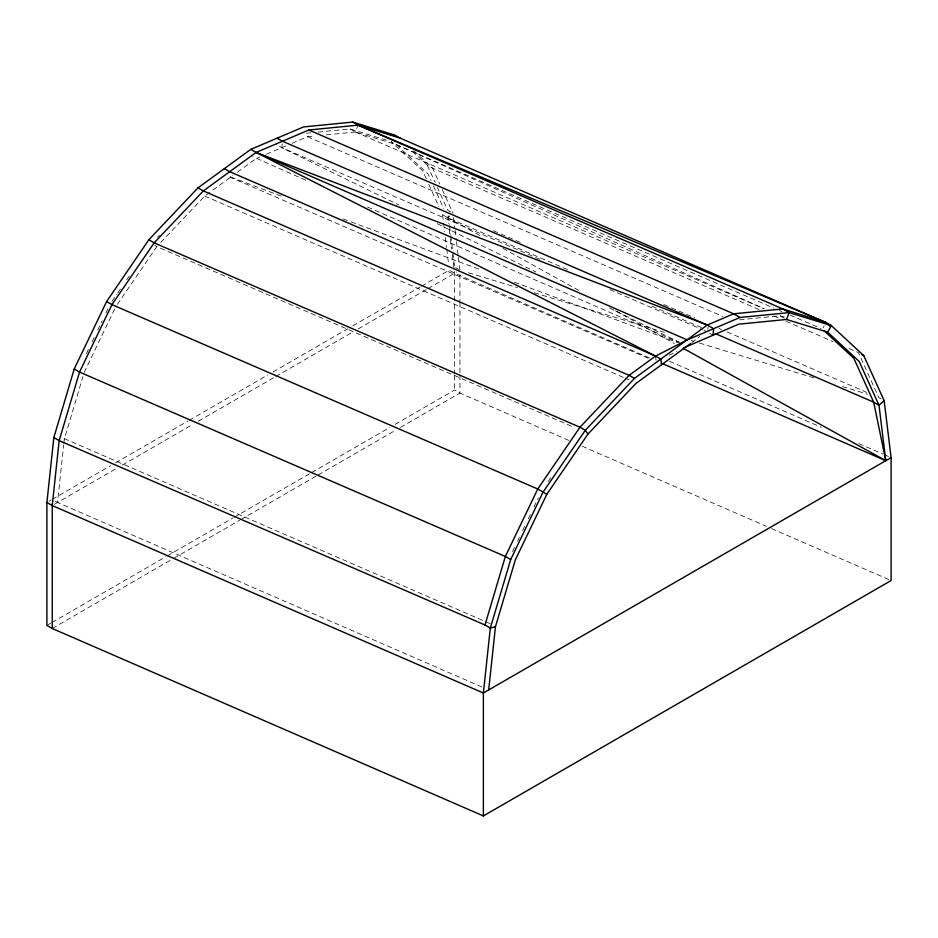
<?xml version="1.0" encoding="UTF-8"?>
<svg xmlns="http://www.w3.org/2000/svg" width="938" height="938" viewBox="0 0 938 938"><rect width="100%" height="100%" fill="white"/><g stroke="black" fill="none" stroke-linecap="round" stroke-linejoin="round"><path stroke-width="0.7" stroke-dasharray="4.69 3.52" d="M481.98 687.015L57.546 502.475L63.69 444.987M63.854 443.545L64.312 439.242L82.907 376.666M282.197 143.807L281.775 147.665L398.943 204.988M707.885 329.473L708.155 326.905M326.342 134.873L355.361 132L357.577 126.278M86.39 353.649L88.922 348.397M92.076 341.831L95.23 335.253M97.751 330L102.172 320.808M105.959 312.917L107.847 308.977M84.15 372.492L115.702 306.796M512.5 551.626L515.021 546.362M517.542 541.109L519.441 537.169M522.595 530.603L525.116 525.339M528.27 518.773L531.424 512.207M533.945 506.954L538.365 497.75M822.931 327.983L824.185 325.814M112.021 301.321L116.957 294.098M117.778 292.891L121.061 288.083M126.818 279.653L129.292 276.042M117.344 304.393L156.822 246.624L574.584 427.517M548.097 481.557L551.392 476.739M157.478 237.232L159.472 235.121M160.808 242.414L204.695 196.077L232.73 175.629M449.923 215.975L447.86 217.792L448.552 223.479M691.787 342.616L699.76 336.613M237.396 172.229L256.086 158.592L259.943 156.951M49.034 501.244L51.156 500.024M52.223 499.403L110.578 465.717M115.655 462.786L187.963 421.033M189.23 420.306L267.893 374.895M272.97 371.964L347.81 328.746M352.887 325.814L420.13 286.993M421.397 286.266L449.302 270.156L454.625 273.228L649.389 357.906M54.357 504.327L117.168 468.05M122.245 465.119L193.287 424.105M198.364 421.174L274.482 377.228M275.749 376.501L353.134 331.818M358.21 328.886L426.72 289.338M427.986 288.611L456.759 271.997M46.9 625.4L50.699 623.207M51.965 622.48L165.92 556.691M167.187 555.953L233.034 517.94M234.301 517.213L310.279 473.35M311.545 472.611L390.056 427.294M395.121 424.363L454.625 390.009L459.948 393.081L571.43 441.552M52.223 628.483L172.51 559.025M173.776 558.298L239.624 520.285M240.89 519.546L316.868 475.683M318.134 474.956L395.379 430.366M400.432 427.435L459.948 393.081L459.948 374.051M669.146 355.197L676.896 351.281M266.369 154.219L286.922 145.484M292.058 143.291L307.476 136.737L314.734 136.022M306.503 133.231L310.853 132.809M318.111 132.082L350.038 128.928L389.786 141.192M739.543 319.823L780.17 315.801L784.25 317.079M468.355 272.712L517.389 287.626M534.203 292.75L667.293 333.248M691.107 340.494L693.909 341.35M699.514 343.05L814.383 378.014M842.406 386.538L867.627 394.206M350.038 128.928L355.361 132L396.481 144.687L773.944 308.133M281.154 196.077L228.262 176.109M342.886 218.882L349.745 221.415M351.117 221.919L481.452 270.05M514.376 282.209L677.635 342.511M779.314 310.466L781.999 311.627M790.066 315.109L820.961 328.488M355.361 132L764.036 308.813M759.065 309.563L432.641 168.219L427.318 165.147L410.598 149.634M773.838 315.965L779.208 318.287M785.927 321.195L832.944 341.549M849.066 348.537L858.469 352.606L878.836 397.618L884.159 400.69M307.476 136.737L722.881 316.469M493.306 230.689L521.516 242.895M663.905 304.557L694.8 317.935M718.977 328.406L721.662 329.566M727.032 331.9L866.735 392.389M567.42 269.558L447.86 217.792L442.537 214.72L441.341 212.07M652.039 306.21L703.09 328.312M539.901 259.345L281.775 147.665L276.452 144.593M609.806 289.584L702.562 329.719M703.91 330.305L706.595 331.466M648.158 358.234L230.396 177.329L230.044 174.515M204.695 196.077L623.805 377.557M625.154 378.131L629.187 379.878M490.14 623.618L60.055 436.78M305.788 180.202L252.897 156.752M367.567 207.064L679.182 342.546M669.486 361.259L821.254 427.247M858.868 443.592L883.045 454.109M884.382 454.696L888.415 456.443M582.181 446.218L766.194 526.23M771.564 528.563L891.1 580.54M426.309 178.853L422.71 170.88L391.158 141.615L396.481 144.687L764.13 308.649M437.12 223.678L535.844 271.985M609.571 308.051L679.335 342.194M479.869 235.555L447.86 217.792L446.664 215.142M502.92 248.336L581.032 291.659M615.598 310.83L674.504 343.496M780.17 315.801L786.501 319.459M709.738 333.283L712.927 335.124M450.873 212.011L447.684 210.159L437.495 187.659M455.692 267.693L458.881 269.534M154.688 245.393L156.822 246.624M55.412 501.244L57.546 502.475M413.822 150.772L432.641 168.219L439.828 184.106M396.481 144.687L428.033 173.952L431.034 180.6M442.22 189.406L453.007 213.231M427.318 165.147L435.103 182.359M433.438 185.912L443.651 208.494M428.713 184.165L438.937 206.747M655.533 356.077L656.049 360.309M453.523 217.499L454.918 228.884M455.094 230.314L456.302 240.269M456.478 241.699L458.213 255.922M458.389 257.34L459.948 270.156M448.376 215.857L449.419 224.393M449.595 225.812L450.639 234.348M450.803 235.778L452.714 251.431M452.89 252.85L454.625 267.084M449.255 229.165L450.287 237.689M450.463 239.12L451.682 249.062M452.374 254.749L454.285 270.379M442.537 214.72L443.404 221.825M443.58 223.244L444.624 231.78M445.316 237.466L446.535 247.409M446.699 248.828L448.61 264.469M459.948 274.541L459.948 300.887M459.948 302.353L459.948 372.585M454.625 271.469L454.625 373.91M454.625 375.376L454.625 390.009"/><path stroke-width="1.41" d="M46.9 502.475L53.841 437.542L74.208 369.009L106.615 301.555L148.837 239.765L198 187.858L250.763 149.377L303.525 126.935L352.7 122.069L394.921 135.095L400.245 138.167L826.061 322.555L831.385 325.627L863.792 355.678L884.159 400.69L891.1 457.615L891.1 580.54L483.375 815.931L52.223 628.483L46.9 625.4L46.9 502.475L52.223 505.547L483.375 693.006L891.1 457.615M488.698 689.934L495.463 626.69L515.29 559.951L546.842 494.256L587.962 434.083L635.847 383.536L690.649 343.484M712.927 335.124L713.619 328.687L707.287 325.029L282.467 141.228L277.144 138.156M495.463 626.69L490.316 628.073L484.993 625.001L505.359 556.469L537.755 489.003L579.977 427.224L629.152 375.317L655.533 356.077L687.237 339.908L740 317.466L789.163 312.6L831.385 325.627L827.621 332.146L859.173 361.411L879.012 405.251L885.777 460.687L662.814 363.745M830.247 326.436L826.061 322.555L782.831 308.942L733.668 313.808L707.287 325.029L634.475 378.389L585.3 430.296L543.079 492.087L510.682 559.54L490.316 628.073L483.375 693.006L483.375 815.931M683.356 348.01L738.616 324.196L786.501 319.459L789.163 312.6L782.831 308.942L358.023 125.141L352.7 122.069M884.159 400.69L879.012 405.251L873.688 402.179L715.178 333.541M400.245 138.167L358.023 125.141L308.848 130.007L256.086 152.448L203.323 190.93L154.16 242.836L111.939 304.627L79.531 372.081L59.164 440.614L52.223 505.547L52.223 628.483M786.501 319.459L827.621 332.146M707.287 325.029L256.086 152.448L250.763 149.377M358.023 125.141L826.061 322.555M308.848 130.007L733.668 313.808L740 317.466M661.548 364.788L660.856 359.148L655.533 356.077L229.704 171.689L224.381 168.617M484.993 625.001L59.164 440.614L53.841 437.542M687.237 339.908L256.086 152.448L655.533 356.077M683.462 348.467L885.777 460.687L873.688 402.179L853.85 358.339L824.408 331.02M861.659 354.447L863.792 355.678M634.475 378.389L629.152 375.317L203.323 190.93L198 187.858M148.837 239.765L154.16 242.836L579.977 427.224L585.3 430.296L587.962 434.083M546.842 494.256L537.755 489.003L111.939 304.627L106.615 301.555M510.682 559.54L505.359 556.469L79.531 372.081L74.208 369.009"/></g></svg>
